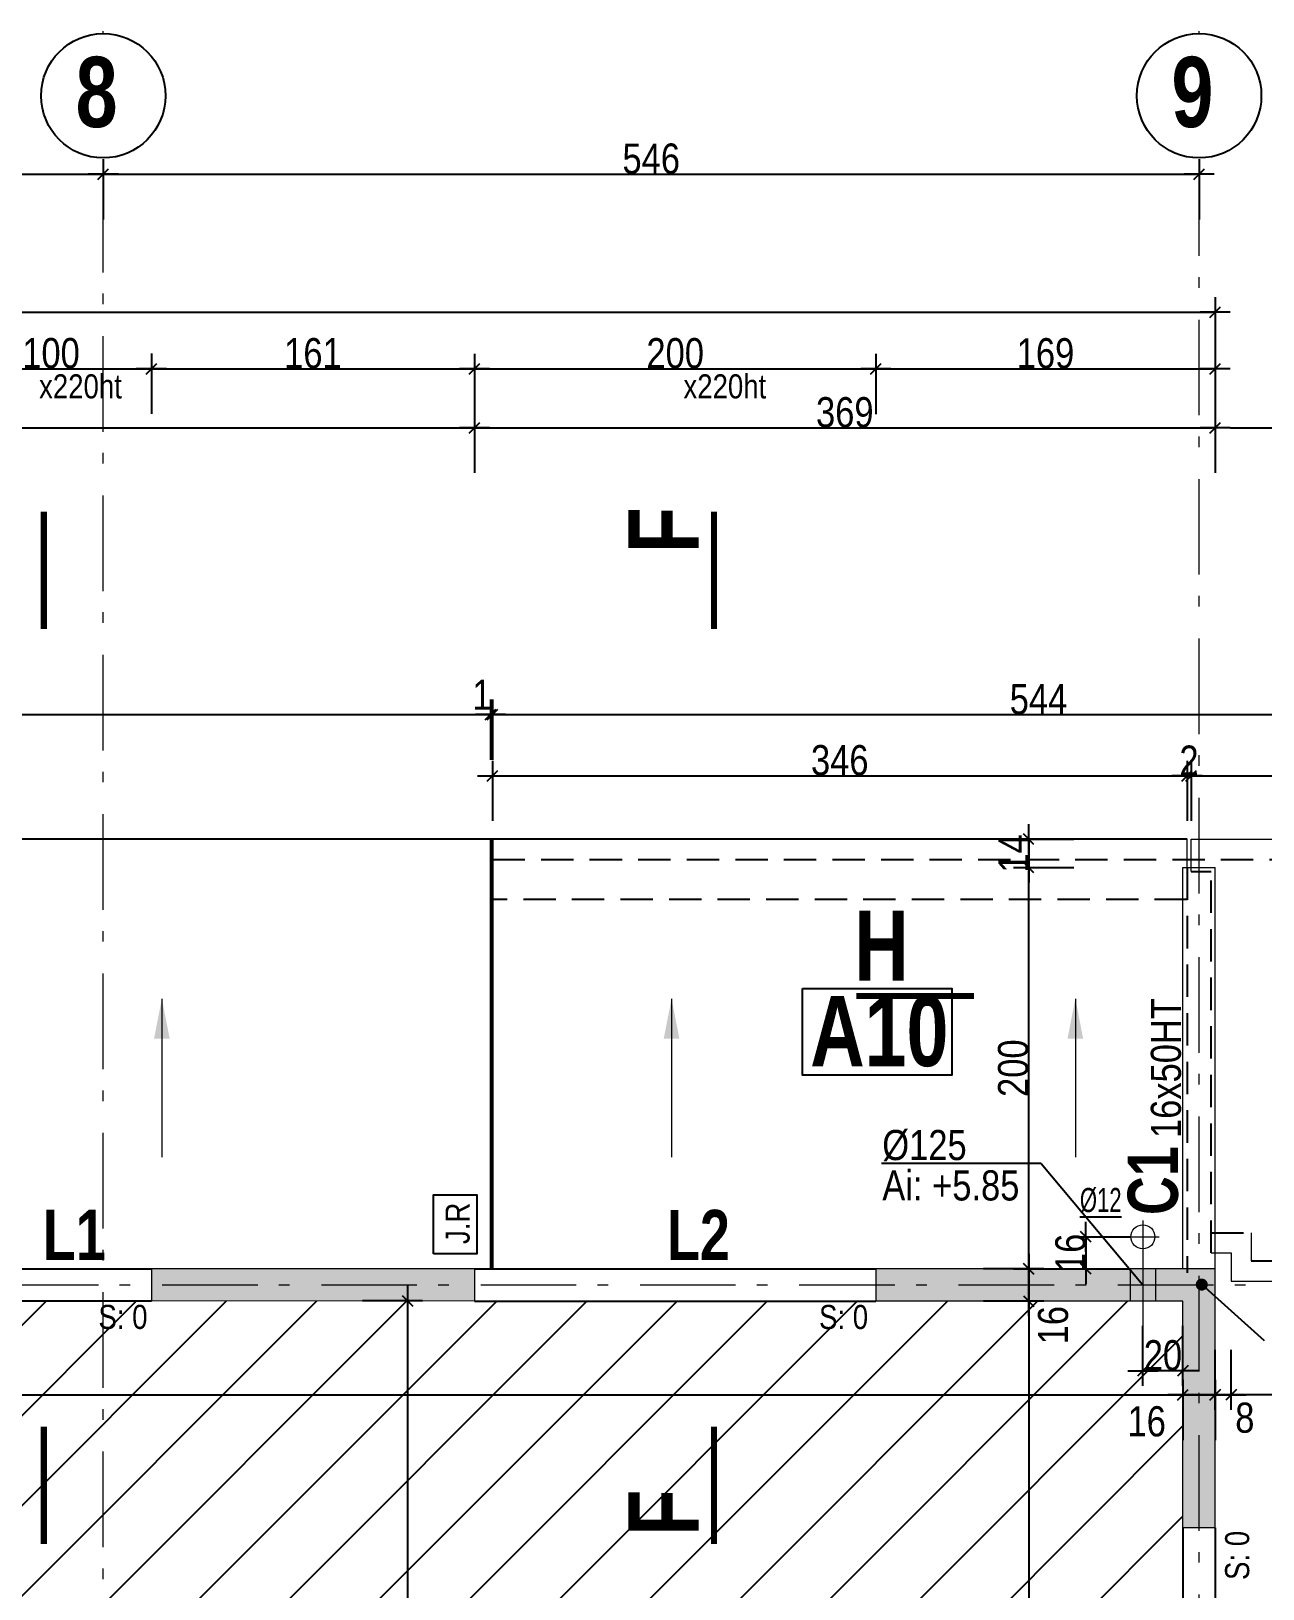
# Model space of a CAD drawing. Header units: centimetres. Extents: x -31 to 9059, y 2319 to 6519.
# Drawn here: x 7041 to 7655, y 4750 to 5526 of the extents above; entities that cross this region are included whole.
import ezdxf
from ezdxf.enums import TextEntityAlignment as Align

# ---------------------------------------------------------------- set-up
doc = ezdxf.new("R2010")
doc.units = ezdxf.units.CM
doc.header["$LTSCALE"] = 12.7
doc.header["$PDMODE"] = 1
doc.header["$PDSIZE"] = -2
doc.linetypes.add('CACHEX2', pattern=[19.05, 12.7, -6.35])
doc.linetypes.add('Style de ligne -6', pattern=[2.08328, 1.25, -0.41656, 0.13886, -0.27786])
for name, color, linetype in [('01_cote_gen', 4, 'Continuous'), ('01_linteaux', 2, 'Continuous'), ('01_murs_sup', 2, 'CACHEX2'), ('01_poch_murs', 253, 'Continuous'), ('01_texte', 230, 'Continuous'), ('AA_COTES', 2, 'Continuous')]:
    doc.layers.add(name, color=color, linetype=linetype)
for name, color, linetype, lineweight in [('01_murs_coup', 5, 'Continuous', 60), ('01_résv', 32, 'Continuous', 9), ('B Général', 7, 'Continuous', 5)]:
    doc.layers.add(name, color=color, linetype=linetype, lineweight=lineweight)
doc.styles.add('ARIAL NA', font='ARIALN.TTF')
doc.styles.add('impact', font='impact.ttf')
doc.styles.add('STYLE2', font='ARIALN.TTF')
doc.dimstyles.new('JB50', dxfattribs={"dimscale": 0.1, "dimtxt": 150, "dimasz": 15, "dimexe": 0.1, "dimexo": 0.1, "dimgap": 0.09, "dimtad": 1, "dimdec": 1, "dimdsep": 46, "dimtxsty": 'STYLE2', "dimblk1": 'BOND_G', "dimblk2": 'BOND_D', "dimsah": 1, "dimcen": 1.5, "dimdle": 0.01, "dimse1": 1, "dimse2": 1, "dimclrd": 4, "dimclre": 2, "dimclrt": 6, "dimazin": 2, "dimtfac": 2.333333, "dimtdec": 1, "dimtix": 1, "dimtmove": 2, "dimatfit": 3, "dimldrblk": 'BOND_G', "dimfxl": 1, "dimtolj": 1, "dimtzin": 0, "dimarcsym": 0})

# ---------------------------------------------------------------- blocks, each defined once
blk = doc.blocks.new('BOND_G')
at = {"layer": 'AA_COTES', "color": 0}
for p, q in [((0, -5), (0, 15)), ((5, 0), (-5, 0)), ((1.77, 1.77), (-1.77, -1.77))]:
    blk.add_line(p, q, dxfattribs=at)
blk = doc.blocks.new('BOND_D')
at = {"layer": 'AA_COTES', "color": 0}
for p, q in [((5, 0), (-5, 0)), ((-1.77, -1.77), (1.77, 1.77)), ((0, 5), (0, -15))]:
    blk.add_line(p, q, dxfattribs=at)
blk = doc.blocks.new('*D1111')
at = {"layer": '01_cote_gen', "color": 4, "lineweight": -2, "transparency": 16777216}
blk.add_line((7002.47, 5357.73), (7099.47, 5357.73), dxfattribs=at)
at = {"layer": 'Defpoints', "color": 0, "transparency": 16777216}
for p in [(7100.97, 5357.73), (7000.97, 4913.39), (7100.97, 4909.39)]:
    blk.add_point(p, dxfattribs=at)
at = {"layer": '01_cote_gen', "color": 4, "lineweight": -2, "transparency": 16777216, "xscale": 1.5, "yscale": 1.5, "zscale": 1.5, "rotation": 180}
blk.add_blockref('BOND_G', (7000.97, 5357.73), dxfattribs=at)
at = {"layer": '01_cote_gen', "color": 4, "lineweight": -2, "transparency": 16777216, "xscale": 1.5, "yscale": 1.5, "zscale": 1.5}
blk.add_blockref('BOND_D', (7100.97, 5357.73), dxfattribs=at)
at = {"layer": '01_cote_gen', "color": 6, "transparency": 16777216, "insert": (7050.97, 5365.4), "char_height": 15, "attachment_point": 5, "style": 'STYLE2'}
blk.add_mtext('\\A1;100', dxfattribs=at)
blk = doc.blocks.new('*D1112')
at = {"layer": '01_cote_gen', "color": 4, "lineweight": -2, "transparency": 16777216}
blk.add_line((7102.47, 5357.68), (7260.47, 5357.68), dxfattribs=at)
at = {"layer": 'Defpoints', "color": 0, "transparency": 16777216}
for p in [(7261.97, 5357.68), (7100.97, 4909.39), (7261.97, 4909.34)]:
    blk.add_point(p, dxfattribs=at)
at = {"layer": '01_cote_gen', "color": 4, "lineweight": -2, "transparency": 16777216, "xscale": 1.5, "yscale": 1.5, "zscale": 1.5, "rotation": 180}
blk.add_blockref('BOND_G', (7100.97, 5357.68), dxfattribs=at)
at = {"layer": '01_cote_gen', "color": 4, "lineweight": -2, "transparency": 16777216, "xscale": 1.5, "yscale": 1.5, "zscale": 1.5}
blk.add_blockref('BOND_D', (7261.97, 5357.68), dxfattribs=at)
at = {"layer": '01_cote_gen', "color": 6, "transparency": 16777216, "insert": (7181.47, 5365.35), "char_height": 15, "attachment_point": 5, "style": 'STYLE2'}
blk.add_mtext('\\A1;161', dxfattribs=at)
blk = doc.blocks.new('*D1113')
at = {"layer": '01_cote_gen', "color": 4, "lineweight": -2, "transparency": 16777216}
blk.add_line((7263.47, 5357.68), (7460.47, 5357.68), dxfattribs=at)
at = {"layer": 'Defpoints', "color": 0, "transparency": 16777216}
for p in [(7461.97, 5357.68), (7261.97, 4909.34), (7461.97, 4909.34)]:
    blk.add_point(p, dxfattribs=at)
at = {"layer": '01_cote_gen', "color": 4, "lineweight": -2, "transparency": 16777216, "xscale": 1.5, "yscale": 1.5, "zscale": 1.5, "rotation": 180}
blk.add_blockref('BOND_G', (7261.97, 5357.68), dxfattribs=at)
at = {"layer": '01_cote_gen', "color": 4, "lineweight": -2, "transparency": 16777216, "xscale": 1.5, "yscale": 1.5, "zscale": 1.5}
blk.add_blockref('BOND_D', (7461.97, 5357.68), dxfattribs=at)
at = {"layer": '01_cote_gen', "color": 6, "transparency": 16777216, "insert": (7361.97, 5365.35), "char_height": 15, "attachment_point": 5, "style": 'STYLE2'}
blk.add_mtext('\\A1;200', dxfattribs=at)
blk = doc.blocks.new('*D1114')
at = {"layer": '01_cote_gen', "color": 4, "lineweight": -2, "transparency": 16777216}
blk.add_line((7463.47, 5357.65), (7629.47, 5357.65), dxfattribs=at)
at = {"layer": 'Defpoints', "color": 0, "transparency": 16777216}
for p in [(7630.97, 5357.65), (7461.97, 4909.34), (7630.97, 4909.31)]:
    blk.add_point(p, dxfattribs=at)
at = {"layer": '01_cote_gen', "color": 4, "lineweight": -2, "transparency": 16777216, "xscale": 1.5, "yscale": 1.5, "zscale": 1.5, "rotation": 180}
blk.add_blockref('BOND_G', (7461.97, 5357.65), dxfattribs=at)
at = {"layer": '01_cote_gen', "color": 4, "lineweight": -2, "transparency": 16777216, "xscale": 1.5, "yscale": 1.5, "zscale": 1.5}
blk.add_blockref('BOND_D', (7630.97, 5357.65), dxfattribs=at)
at = {"layer": '01_cote_gen', "color": 6, "transparency": 16777216, "insert": (7546.47, 5365.32), "char_height": 15, "attachment_point": 5, "style": 'STYLE2'}
blk.add_mtext('\\A1;169', dxfattribs=at)
blk = doc.blocks.new('*D1174')
at = {"layer": '01_cote_gen', "color": 4, "lineweight": -2, "transparency": 16777216}
blk.add_line((6227.46, 4846.57), (7613.47, 4846.57), dxfattribs=at)
at = {"layer": 'Defpoints', "color": 0, "transparency": 16777216}
for p in [(7614.97, 4846.57), (7614.97, 4836.81), (6225.96, 4811.74)]:
    blk.add_point(p, dxfattribs=at)
at = {"layer": '01_cote_gen', "color": 4, "lineweight": -2, "transparency": 16777216, "xscale": 1.5, "yscale": 1.5, "zscale": 1.5, "rotation": 180}
blk.add_blockref('BOND_G', (6225.96, 4846.57), dxfattribs=at)
at = {"layer": '01_cote_gen', "color": 4, "lineweight": -2, "transparency": 16777216, "xscale": 1.5, "yscale": 1.5, "zscale": 1.5}
blk.add_blockref('BOND_D', (7614.97, 4846.57), dxfattribs=at)
at = {"layer": '01_cote_gen', "color": 6, "transparency": 16777216, "insert": (6920.47, 4854.24), "char_height": 15, "attachment_point": 5, "style": 'STYLE2'}
blk.add_mtext('\\A1;1389', dxfattribs=at)
blk = doc.blocks.new('*D1175')
at = {"layer": '01_cote_gen', "color": 4, "lineweight": -2, "transparency": 16777216}
blk.add_line((7616.47, 4846.57), (7629.47, 4846.57), dxfattribs=at)
at = {"layer": 'Defpoints', "color": 0, "transparency": 16777216}
for p in [(7630.97, 4846.57), (7614.97, 4824.07), (7630.97, 4824.07)]:
    blk.add_point(p, dxfattribs=at)
at = {"layer": '01_cote_gen', "color": 4, "lineweight": -2, "transparency": 16777216, "xscale": 1.5, "yscale": 1.5, "zscale": 1.5, "rotation": 180}
blk.add_blockref('BOND_G', (7614.97, 4846.57), dxfattribs=at)
at = {"layer": '01_cote_gen', "color": 4, "lineweight": -2, "transparency": 16777216, "xscale": 1.5, "yscale": 1.5, "zscale": 1.5}
blk.add_blockref('BOND_D', (7630.97, 4846.57), dxfattribs=at)
at = {"layer": '01_cote_gen', "color": 6, "transparency": 16777216, "insert": (7596.89, 4833.32), "char_height": 15, "attachment_point": 5, "style": 'STYLE2'}
blk.add_mtext('\\A1;16', dxfattribs=at)
blk = doc.blocks.new('*D1212')
at = {"layer": '01_cote_gen', "color": 4, "lineweight": -2, "transparency": 16777216}
blk.add_line((7538.08, 4907.82), (7538.08, 4894.82), dxfattribs=at)
at = {"layer": 'Defpoints', "color": 0, "transparency": 16777216}
for p in [(7532.09, 4909.32), (7538.08, 4893.32), (7568.45, 4893.32)]:
    blk.add_point(p, dxfattribs=at)
at = {"layer": '01_cote_gen', "color": 4, "lineweight": -2, "transparency": 16777216, "xscale": 1.5, "yscale": 1.5, "zscale": 1.5}
for name, p, rotation in [('BOND_G', (7538.08, 4909.32), 90), ('BOND_D', (7538.08, 4893.32), 270)]:
    blk.add_blockref(name, p, dxfattribs=dict(at, rotation=rotation))
at = {"layer": '01_cote_gen', "color": 6, "transparency": 16777216, "insert": (7550.32, 4881.3), "char_height": 15, "attachment_point": 5, "rotation": 90, "style": 'STYLE2'}
blk.add_mtext('\\A1;16', dxfattribs=at)
blk = doc.blocks.new('*D1213')
at = {"layer": '01_cote_gen', "color": 4, "lineweight": -2, "transparency": 16777216}
blk.add_line((7538.08, 4891.82), (7538.08, 4227.8), dxfattribs=at)
at = {"layer": 'Defpoints', "color": 0, "transparency": 16777216}
for p in [(7568.45, 4893.32), (7502.34, 4226.3), (7538.08, 4226.3)]:
    blk.add_point(p, dxfattribs=at)
at = {"layer": '01_cote_gen', "color": 4, "lineweight": -2, "transparency": 16777216, "xscale": 1.5, "yscale": 1.5, "zscale": 1.5}
for name, p, rotation in [('BOND_G', (7538.08, 4893.32), 90), ('BOND_D', (7538.08, 4226.3), 270)]:
    blk.add_blockref(name, p, dxfattribs=dict(at, rotation=rotation))
at = {"layer": '01_cote_gen', "color": 6, "transparency": 16777216, "insert": (7530.42, 4559.81), "char_height": 15, "attachment_point": 5, "rotation": 90, "style": 'STYLE2'}
blk.add_mtext('\\A1;667', dxfattribs=at)
blk = doc.blocks.new('*D1217')
at = {"layer": '01_cote_gen', "color": 4, "lineweight": -2, "transparency": 16777216}
blk.add_line((7228.59, 4891.86), (7228.59, 4292.86), dxfattribs=at)
at = {"layer": 'Defpoints', "color": 0, "transparency": 16777216}
for p in [(7181.47, 4893.36), (7140.97, 4291.36), (7228.59, 4291.36)]:
    blk.add_point(p, dxfattribs=at)
at = {"layer": '01_cote_gen', "color": 4, "lineweight": -2, "transparency": 16777216, "xscale": 1.5, "yscale": 1.5, "zscale": 1.5}
for name, p, rotation in [('BOND_G', (7228.59, 4893.36), 90), ('BOND_D', (7228.59, 4291.36), 270)]:
    blk.add_blockref(name, p, dxfattribs=dict(at, rotation=rotation))
at = {"layer": '01_cote_gen', "color": 6, "transparency": 16777216, "insert": (7220.92, 4592.36), "char_height": 15, "attachment_point": 5, "rotation": 90, "style": 'STYLE2'}
blk.add_mtext('\\A1;602', dxfattribs=at)
blk = doc.blocks.new('*D1397')
at = {"layer": '01_cote_gen', "color": 4, "lineweight": -2, "ltscale": 2, "transparency": 16777216}
for p, q in [((7693.22, 4910.81), (7693.22, 4912.31)), ((7693.22, 4903.31), (7693.22, 4909.31)), ((7693.22, 4901.81), (7693.22, 4900.31))]:
    blk.add_line(p, q, dxfattribs=at)
at = {"layer": 'Defpoints', "color": 0, "ltscale": 2, "transparency": 16777216}
for p in [(7630.97, 4909.31), (7693.22, 4909.31), (7638.97, 4903.31)]:
    blk.add_point(p, dxfattribs=at)
at = {"layer": '01_cote_gen', "color": 4, "lineweight": -2, "ltscale": 2, "transparency": 16777216, "xscale": 1.5, "yscale": 1.5, "zscale": 1.5}
for name, p, rotation in [('BOND_D', (7693.22, 4909.31), 270), ('BOND_G', (7693.22, 4903.31), 90)]:
    blk.add_blockref(name, p, dxfattribs=dict(at, rotation=rotation))
at = {"layer": '01_cote_gen', "color": 6, "lineweight": 0, "ltscale": 2, "transparency": 16777216, "insert": (7685.55, 4906.31), "char_height": 15, "attachment_point": 5, "rotation": 90, "style": 'STYLE2'}
blk.add_mtext('\\A1;6', dxfattribs=at)
blk = doc.blocks.new('*D1402')
at = {"layer": '01_cote_gen', "color": 4, "lineweight": -2, "transparency": 16777216}
blk.add_line((6742.46, 5185.43), (7268.46, 5185.43), dxfattribs=at)
at = {"layer": 'Defpoints', "color": 0, "transparency": 16777216}
for p in [(7269.96, 5185.43), (6740.96, 5177.93), (7269.96, 5140.05)]:
    blk.add_point(p, dxfattribs=at)
at = {"layer": '01_cote_gen', "color": 4, "lineweight": -2, "transparency": 16777216, "xscale": 1.5, "yscale": 1.5, "zscale": 1.5, "rotation": 180}
blk.add_blockref('BOND_G', (6740.96, 5185.43), dxfattribs=at)
at = {"layer": '01_cote_gen', "color": 4, "lineweight": -2, "transparency": 16777216, "xscale": 1.5, "yscale": 1.5, "zscale": 1.5}
blk.add_blockref('BOND_D', (7269.96, 5185.43), dxfattribs=at)
at = {"layer": '01_cote_gen', "color": 6, "transparency": 16777216, "insert": (7005.46, 5193.1), "char_height": 15, "attachment_point": 5, "style": 'STYLE2'}
blk.add_mtext('\\A1;529', dxfattribs=at)
blk = doc.blocks.new('*D1403')
at = {"layer": '01_cote_gen', "color": 4, "lineweight": -2, "transparency": 16777216}
for p, q in [((7268.46, 5185.43), (7266.96, 5185.43)), ((7270.96, 5185.43), (7269.96, 5185.43)), ((7272.46, 5185.43), (7273.96, 5185.43))]:
    blk.add_line(p, q, dxfattribs=at)
at = {"layer": 'Defpoints', "color": 0, "transparency": 16777216}
for p in [(7269.96, 5185.43), (7269.96, 5140.05), (7270.96, 5140.05)]:
    blk.add_point(p, dxfattribs=at)
at = {"layer": '01_cote_gen', "color": 4, "lineweight": -2, "transparency": 16777216, "xscale": 1.5, "yscale": 1.5, "zscale": 1.5}
blk.add_blockref('BOND_D', (7269.96, 5185.43), dxfattribs=at)
at = {"layer": '01_cote_gen', "color": 4, "lineweight": -2, "transparency": 16777216, "xscale": 1.5, "yscale": 1.5, "zscale": 1.5, "rotation": 180}
blk.add_blockref('BOND_G', (7270.96, 5185.43), dxfattribs=at)
at = {"layer": '01_cote_gen', "color": 6, "transparency": 16777216, "insert": (7265.68, 5195.32), "char_height": 15, "attachment_point": 5, "style": 'STYLE2'}
blk.add_mtext('\\A1;1', dxfattribs=at)
blk = doc.blocks.new('*D1479')
at = {"layer": '01_cote_gen', "color": 4, "lineweight": -2, "transparency": 16777216}
blk.add_line((6211.46, 5385.88), (7629.47, 5385.88), dxfattribs=at)
at = {"layer": 'Defpoints', "color": 0, "transparency": 16777216}
for p in [(7630.97, 5385.88), (6209.96, 5363.38), (7630.97, 5335.15)]:
    blk.add_point(p, dxfattribs=at)
at = {"layer": '01_cote_gen', "color": 4, "lineweight": -2, "transparency": 16777216, "xscale": 1.5, "yscale": 1.5, "zscale": 1.5, "rotation": 180}
blk.add_blockref('BOND_G', (6209.96, 5385.88), dxfattribs=at)
at = {"layer": '01_cote_gen', "color": 4, "lineweight": -2, "transparency": 16777216, "xscale": 1.5, "yscale": 1.5, "zscale": 1.5}
blk.add_blockref('BOND_D', (7630.97, 5385.88), dxfattribs=at)
at = {"layer": '01_cote_gen', "color": 6, "transparency": 16777216, "insert": (6920.47, 5393.42), "char_height": 15, "attachment_point": 5, "style": 'STYLE2'}
blk.add_mtext('\\A1;1421', dxfattribs=at)
blk = doc.blocks.new('*D1903')
at = {"layer": '01_cote_gen', "color": 4, "lineweight": -2, "transparency": 16777216}
blk.add_line((7272.46, 5185.43), (7813.47, 5185.43), dxfattribs=at)
at = {"layer": 'Defpoints', "color": 0, "transparency": 16777216}
for p in [(7814.97, 5185.43), (7270.96, 5171.13), (7814.97, 5123.31)]:
    blk.add_point(p, dxfattribs=at)
at = {"layer": '01_cote_gen', "color": 4, "lineweight": -2, "transparency": 16777216, "xscale": 1.5, "yscale": 1.5, "zscale": 1.5, "rotation": 180}
blk.add_blockref('BOND_G', (7270.96, 5185.43), dxfattribs=at)
at = {"layer": '01_cote_gen', "color": 4, "lineweight": -2, "transparency": 16777216, "xscale": 1.5, "yscale": 1.5, "zscale": 1.5}
blk.add_blockref('BOND_D', (7814.97, 5185.43), dxfattribs=at)
at = {"layer": '01_cote_gen', "color": 6, "transparency": 16777216, "insert": (7542.96, 5193.06), "char_height": 15, "attachment_point": 5, "style": 'STYLE2'}
blk.add_mtext('\\A1;544', dxfattribs=at)
blk = doc.blocks.new('*D1904')
at = {"layer": '01_cote_gen', "color": 4, "lineweight": -2, "transparency": 16777216}
blk.add_line((7272.46, 5154.98), (7615.47, 5154.98), dxfattribs=at)
at = {"layer": 'Defpoints', "color": 0, "transparency": 16777216}
for p in [(7270.96, 5162.93), (7616.97, 5154.98), (7616.97, 5123.31)]:
    blk.add_point(p, dxfattribs=at)
at = {"layer": '01_cote_gen', "color": 4, "lineweight": -2, "transparency": 16777216, "xscale": 1.5, "yscale": 1.5, "zscale": 1.5, "rotation": 180}
blk.add_blockref('BOND_G', (7270.96, 5154.98), dxfattribs=at)
at = {"layer": '01_cote_gen', "color": 4, "lineweight": -2, "transparency": 16777216, "xscale": 1.5, "yscale": 1.5, "zscale": 1.5}
blk.add_blockref('BOND_D', (7616.97, 5154.98), dxfattribs=at)
at = {"layer": '01_cote_gen', "color": 6, "transparency": 16777216, "insert": (7443.96, 5162.65), "char_height": 15, "attachment_point": 5, "style": 'STYLE2'}
blk.add_mtext('\\A1;346', dxfattribs=at)
blk = doc.blocks.new('*D1905')
at = {"layer": '01_cote_gen', "color": 4, "lineweight": -2, "transparency": 16777216}
for p, q in [((7615.47, 5154.98), (7613.97, 5154.98)), ((7618.97, 5154.98), (7616.97, 5154.98)), ((7620.47, 5154.98), (7621.97, 5154.98))]:
    blk.add_line(p, q, dxfattribs=at)
at = {"layer": 'Defpoints', "color": 0, "transparency": 16777216}
for p in [(7616.97, 5154.98), (7616.97, 5123.31), (7618.97, 5123.31)]:
    blk.add_point(p, dxfattribs=at)
at = {"layer": '01_cote_gen', "color": 4, "lineweight": -2, "transparency": 16777216, "xscale": 1.5, "yscale": 1.5, "zscale": 1.5}
blk.add_blockref('BOND_D', (7616.97, 5154.98), dxfattribs=at)
at = {"layer": '01_cote_gen', "color": 4, "lineweight": -2, "transparency": 16777216, "xscale": 1.5, "yscale": 1.5, "zscale": 1.5, "rotation": 180}
blk.add_blockref('BOND_G', (7618.97, 5154.98), dxfattribs=at)
at = {"layer": '01_cote_gen', "color": 6, "transparency": 16777216, "insert": (7617.97, 5162.52), "char_height": 15, "attachment_point": 5, "style": 'STYLE2'}
blk.add_mtext('\\A1;2', dxfattribs=at)
blk = doc.blocks.new('*D1906')
at = {"layer": '01_cote_gen', "color": 4, "lineweight": -2, "transparency": 16777216}
blk.add_line((7620.47, 5154.98), (7813.47, 5154.98), dxfattribs=at)
at = {"layer": 'Defpoints', "color": 0, "transparency": 16777216}
for p in [(7814.97, 5154.98), (7618.97, 5147.48), (7814.97, 5123.31)]:
    blk.add_point(p, dxfattribs=at)
at = {"layer": '01_cote_gen', "color": 4, "lineweight": -2, "transparency": 16777216, "xscale": 1.5, "yscale": 1.5, "zscale": 1.5, "rotation": 180}
blk.add_blockref('BOND_G', (7618.97, 5154.98), dxfattribs=at)
at = {"layer": '01_cote_gen', "color": 4, "lineweight": -2, "transparency": 16777216, "xscale": 1.5, "yscale": 1.5, "zscale": 1.5}
blk.add_blockref('BOND_D', (7814.97, 5154.98), dxfattribs=at)
at = {"layer": '01_cote_gen', "color": 6, "transparency": 16777216, "insert": (7716.97, 5162.65), "char_height": 15, "attachment_point": 5, "style": 'STYLE2'}
blk.add_mtext('\\A1;196', dxfattribs=at)
blk = doc.blocks.new('*D1908')
at = {"layer": '01_cote_gen', "color": 4, "lineweight": -2, "transparency": 16777216}
blk.add_line((7813.47, 4846.57), (7640.47, 4846.57), dxfattribs=at)
at = {"layer": 'Defpoints', "color": 0, "transparency": 16777216}
for p in [(7638.97, 4903.31), (7814.97, 4903.31), (7638.97, 4846.57)]:
    blk.add_point(p, dxfattribs=at)
at = {"layer": '01_cote_gen', "color": 4, "lineweight": -2, "transparency": 16777216, "xscale": 1.5, "yscale": 1.5, "zscale": 1.5, "rotation": 180}
blk.add_blockref('BOND_D', (7638.97, 4846.57), dxfattribs=at)
at = {"layer": '01_cote_gen', "color": 4, "lineweight": -2, "transparency": 16777216, "xscale": 1.5, "yscale": 1.5, "zscale": 1.5}
blk.add_blockref('BOND_G', (7814.97, 4846.57), dxfattribs=at)
at = {"layer": '01_cote_gen', "color": 6, "transparency": 16777216, "insert": (7726.97, 4854.24), "char_height": 15, "attachment_point": 5, "style": 'STYLE2'}
blk.add_mtext('\\A1;176', dxfattribs=at)
blk = doc.blocks.new('*D1909')
at = {"layer": '01_cote_gen', "color": 4, "lineweight": -2, "transparency": 16777216}
blk.add_line((7637.47, 4846.57), (7632.47, 4846.57), dxfattribs=at)
at = {"layer": 'Defpoints', "color": 0, "transparency": 16777216}
for p in [(7630.97, 4862.15), (7638.97, 4854.07), (7630.97, 4846.57)]:
    blk.add_point(p, dxfattribs=at)
at = {"layer": '01_cote_gen', "color": 4, "lineweight": -2, "transparency": 16777216, "xscale": 1.5, "yscale": 1.5, "zscale": 1.5, "rotation": 180}
blk.add_blockref('BOND_D', (7630.97, 4846.57), dxfattribs=at)
at = {"layer": '01_cote_gen', "color": 4, "lineweight": -2, "transparency": 16777216, "xscale": 1.5, "yscale": 1.5, "zscale": 1.5}
blk.add_blockref('BOND_G', (7638.97, 4846.57), dxfattribs=at)
at = {"layer": '01_cote_gen', "color": 6, "transparency": 16777216, "insert": (7645.78, 4835.13), "char_height": 15, "attachment_point": 5, "style": 'STYLE2'}
blk.add_mtext('\\A1;8', dxfattribs=at)
blk = doc.blocks.new('*D1986')
at = {"layer": '01_cote_gen', "color": 4, "lineweight": -2, "transparency": 16777216}
blk.add_line((7864.53, 4907.81), (7864.53, 4681.81), dxfattribs=at)
at = {"layer": 'Defpoints', "color": 0, "transparency": 16777216}
for p in [(7631, 4909.31), (7631, 4680.31), (7864.53, 4680.31)]:
    blk.add_point(p, dxfattribs=at)
at = {"layer": '01_cote_gen', "color": 4, "lineweight": -2, "transparency": 16777216, "xscale": 1.5, "yscale": 1.5, "zscale": 1.5}
for name, p, rotation in [('BOND_G', (7864.53, 4909.31), 90), ('BOND_D', (7864.53, 4680.31), 270)]:
    blk.add_blockref(name, p, dxfattribs=dict(at, rotation=rotation))
at = {"layer": '01_cote_gen', "color": 6, "transparency": 16777216, "insert": (7856.86, 4794.81), "char_height": 15, "attachment_point": 5, "rotation": 90, "style": 'STYLE2'}
blk.add_mtext('\\A1;229', dxfattribs=at)
blk = doc.blocks.new('*D1991')
at = {"layer": '01_cote_gen', "color": 4, "lineweight": -2, "transparency": 16777216}
blk.add_line((6713.47, 5328.28), (7260.47, 5328.28), dxfattribs=at)
at = {"layer": 'Defpoints', "color": 0, "transparency": 16777216}
for p in [(7261.97, 5328.28), (6711.97, 5320.78), (7261.97, 4901.34)]:
    blk.add_point(p, dxfattribs=at)
at = {"layer": '01_cote_gen', "color": 4, "lineweight": -2, "transparency": 16777216, "xscale": 1.5, "yscale": 1.5, "zscale": 1.5, "rotation": 180}
blk.add_blockref('BOND_G', (6711.97, 5328.28), dxfattribs=at)
at = {"layer": '01_cote_gen', "color": 4, "lineweight": -2, "transparency": 16777216, "xscale": 1.5, "yscale": 1.5, "zscale": 1.5}
blk.add_blockref('BOND_D', (7261.97, 5328.28), dxfattribs=at)
at = {"layer": '01_cote_gen', "color": 6, "transparency": 16777216, "insert": (6986.97, 5335.94), "char_height": 15, "attachment_point": 5, "style": 'STYLE2'}
blk.add_mtext('\\A1;550', dxfattribs=at)
blk = doc.blocks.new('*D1992')
at = {"layer": '01_cote_gen', "color": 4, "lineweight": -2, "transparency": 16777216}
blk.add_line((7263.47, 5328.28), (7629.47, 5328.28), dxfattribs=at)
at = {"layer": 'Defpoints', "color": 0, "transparency": 16777216}
for p in [(7630.97, 5335.15), (7630.97, 5328.28), (7261.97, 5305.78)]:
    blk.add_point(p, dxfattribs=at)
at = {"layer": '01_cote_gen', "color": 4, "lineweight": -2, "transparency": 16777216, "xscale": 1.5, "yscale": 1.5, "zscale": 1.5, "rotation": 180}
blk.add_blockref('BOND_G', (7261.97, 5328.28), dxfattribs=at)
at = {"layer": '01_cote_gen', "color": 4, "lineweight": -2, "transparency": 16777216, "xscale": 1.5, "yscale": 1.5, "zscale": 1.5}
blk.add_blockref('BOND_D', (7630.97, 5328.28), dxfattribs=at)
at = {"layer": '01_cote_gen', "color": 6, "transparency": 16777216, "insert": (7446.47, 5335.94), "char_height": 15, "attachment_point": 5, "style": 'STYLE2'}
blk.add_mtext('\\A1;369', dxfattribs=at)
blk = doc.blocks.new('*D2029')
at = {"layer": '01_cote_gen', "color": 4, "lineweight": -2, "transparency": 16777216}
blk.add_line((7538.08, 4910.82), (7538.08, 5107.81), dxfattribs=at)
at = {"layer": 'Defpoints', "color": 0, "transparency": 16777216}
for p in [(7538.08, 5109.31), (7614.97, 5109.31), (7585.68, 4909.32)]:
    blk.add_point(p, dxfattribs=at)
at = {"layer": '01_cote_gen', "color": 4, "lineweight": -2, "transparency": 16777216, "xscale": 1.5, "yscale": 1.5, "zscale": 1.5}
for name, p, rotation in [('BOND_D', (7538.08, 5109.31), 90), ('BOND_G', (7538.08, 4909.32), 270)]:
    blk.add_blockref(name, p, dxfattribs=dict(at, rotation=rotation))
at = {"layer": '01_cote_gen', "color": 6, "transparency": 16777216, "insert": (7530.42, 5009.31), "char_height": 15, "attachment_point": 5, "rotation": 90, "style": 'STYLE2'}
blk.add_mtext('\\A1;200', dxfattribs=at)
blk = doc.blocks.new('*D2030')
at = {"layer": '01_cote_gen', "color": 4, "lineweight": -2, "transparency": 16777216}
for p, q in [((7538.08, 5124.82), (7538.08, 5126.32)), ((7538.08, 5123.32), (7538.08, 5109.31)), ((7538.08, 5107.81), (7538.08, 5106.31))]:
    blk.add_line(p, q, dxfattribs=at)
at = {"layer": 'Defpoints', "color": 0, "transparency": 16777216}
for p in [(7551.75, 5123.32), (7538.08, 5109.31), (7545.58, 5109.31)]:
    blk.add_point(p, dxfattribs=at)
at = {"layer": '01_cote_gen', "color": 4, "lineweight": -2, "transparency": 16777216, "xscale": 1.5, "yscale": 1.5, "zscale": 1.5}
for name, p, rotation in [('BOND_G', (7538.08, 5123.32), 270), ('BOND_D', (7538.08, 5109.31), 90)]:
    blk.add_blockref(name, p, dxfattribs=dict(at, rotation=rotation))
at = {"layer": '01_cote_gen', "color": 6, "transparency": 16777216, "insert": (7530.54, 5116.31), "char_height": 15, "attachment_point": 5, "rotation": 90, "style": 'STYLE2'}
blk.add_mtext('\\A1;14', dxfattribs=at)
blk = doc.blocks.new('*D2039')
at = {"layer": '01_cote_gen', "color": 4, "lineweight": -2, "transparency": 16777216}
blk.add_line((7078.51, 5454.61), (7621.52, 5454.61), dxfattribs=at)
at = {"layer": 'Defpoints', "color": 0, "transparency": 16777216}
for p in [(7623.02, 5454.61), (7077.01, 5432.11), (7623.02, 5425.39)]:
    blk.add_point(p, dxfattribs=at)
at = {"layer": '01_cote_gen', "color": 4, "lineweight": -2, "transparency": 16777216, "xscale": 1.5, "yscale": 1.5, "zscale": 1.5, "rotation": 180}
blk.add_blockref('BOND_G', (7077.01, 5454.61), dxfattribs=at)
at = {"layer": '01_cote_gen', "color": 4, "lineweight": -2, "transparency": 16777216, "xscale": 1.5, "yscale": 1.5, "zscale": 1.5}
blk.add_blockref('BOND_D', (7623.02, 5454.61), dxfattribs=at)
at = {"layer": '01_cote_gen', "color": 6, "transparency": 16777216, "insert": (7350.02, 5462.28), "char_height": 15, "attachment_point": 5, "style": 'STYLE2'}
blk.add_mtext('\\A1;546', dxfattribs=at)
blk = doc.blocks.new('*D2034')
at = {"layer": '01_cote_gen', "color": 4, "lineweight": -2, "transparency": 16777216}
blk.add_line((6799, 5454.61), (7075.52, 5454.61), dxfattribs=at)
at = {"layer": 'Defpoints', "color": 0, "transparency": 16777216}
for p in [(7077.02, 5454.61), (6797.5, 5442.53), (7077.02, 5442.53)]:
    blk.add_point(p, dxfattribs=at)
at = {"layer": '01_cote_gen', "color": 4, "lineweight": -2, "transparency": 16777216, "xscale": 1.5, "yscale": 1.5, "zscale": 1.5, "rotation": 180}
blk.add_blockref('BOND_G', (6797.5, 5454.61), dxfattribs=at)
at = {"layer": '01_cote_gen', "color": 4, "lineweight": -2, "transparency": 16777216, "xscale": 1.5, "yscale": 1.5, "zscale": 1.5}
blk.add_blockref('BOND_D', (7077.02, 5454.61), dxfattribs=at)
at = {"layer": '01_cote_gen', "color": 6, "transparency": 16777216, "insert": (6937.26, 5462.28), "char_height": 15, "attachment_point": 5, "style": 'STYLE2'}
blk.add_mtext('\\A1;279.5', dxfattribs=at)
blk = doc.blocks.new('*D2106')
at = {"layer": '01_cote_gen', "color": 4, "lineweight": -2, "transparency": 16777216}
blk.add_line((7613.47, 4858.56), (7596.47, 4858.56), dxfattribs=at)
at = {"layer": 'Defpoints', "color": 0, "transparency": 16777216}
for p in [(7614.97, 4893.31), (7594.97, 4878.98), (7594.97, 4858.56)]:
    blk.add_point(p, dxfattribs=at)
at = {"layer": '01_cote_gen', "color": 4, "lineweight": -2, "transparency": 16777216, "xscale": 1.5, "yscale": 1.5, "zscale": 1.5, "rotation": 180}
blk.add_blockref('BOND_D', (7594.97, 4858.56), dxfattribs=at)
at = {"layer": '01_cote_gen', "color": 4, "lineweight": -2, "transparency": 16777216, "xscale": 1.5, "yscale": 1.5, "zscale": 1.5}
blk.add_blockref('BOND_G', (7614.97, 4858.56), dxfattribs=at)
at = {"layer": '01_cote_gen', "color": 6, "transparency": 16777216, "insert": (7604.97, 4866.23), "char_height": 15, "attachment_point": 5, "style": 'STYLE2'}
blk.add_mtext('\\A1;20', dxfattribs=at)
blk = doc.blocks.new('*D2107')
at = {"layer": '01_cote_gen', "color": 4, "lineweight": -2, "transparency": 16777216}
for p, q in [((7566.63, 4926.81), (7566.63, 4928.31)), ((7566.63, 4925.31), (7566.63, 4909.31)), ((7566.63, 4907.81), (7566.63, 4906.31))]:
    blk.add_line(p, q, dxfattribs=at)
at = {"layer": 'Defpoints', "color": 0, "transparency": 16777216}
for p in [(7605.12, 4925.31), (7566.63, 4909.31), (7605.12, 4909.31)]:
    blk.add_point(p, dxfattribs=at)
at = {"layer": '01_cote_gen', "color": 4, "lineweight": -2, "transparency": 16777216, "xscale": 1.5, "yscale": 1.5, "zscale": 1.5}
for name, p, rotation in [('BOND_G', (7566.63, 4925.31), 270), ('BOND_D', (7566.63, 4909.31), 90)]:
    blk.add_blockref(name, p, dxfattribs=dict(at, rotation=rotation))
at = {"layer": '01_cote_gen', "color": 6, "transparency": 16777216, "insert": (7558.96, 4917.31), "char_height": 15, "attachment_point": 5, "rotation": 90, "style": 'STYLE2'}
blk.add_mtext('\\A1;16', dxfattribs=at)

msp = doc.modelspace()

# ---------------------------------------------------------------- hatches: boundary and pattern name
at = {"layer": '01_poch_murs'}
h = msp.add_hatch(color=256, dxfattribs=at)
h.dxf.hatch_style = 1
h.paths.add_polyline_path([(6711.97, 4909.41), (6441.97, 4909.41), (6441.97, 4893.41), (6711.97, 4893.41)])
h.paths.add_polyline_path([(7000.97, 4909.39), (6811.97, 4909.41), (6811.97, 4893.41), (7000.97, 4893.39)])
h.paths.add_polyline_path([(7261.97, 4909.34), (7100.97, 4909.39), (7100.97, 4893.39), (7261.97, 4893.34)])
h.paths.add_polyline_path([(7630.97, 4909.31), (7461.97, 4909.34), (7461.97, 4893.34), (7614.97, 4893.31), (7614.97, 4780.31), (7630.97, 4780.31)])
h = msp.add_hatch(dxfattribs=at)
h.set_pattern_fill('ANSI31', color=256, scale=10)
h.paths.add_polyline_path([(7077.02, 4893.39), (7000.97, 4893.39), (6811.97, 4893.41), (6797.51, 4893.41), (6797.51, 4300.39), (6805.96, 4300.39), (6805.96, 4291.31), (7077.03, 4291.31)])
h.paths.add_polyline_path([(6797.51, 4893.41), (6766.96, 4893.41), (6766.96, 4300.39), (6797.51, 4300.39)])
h.paths.add_polyline_path([(7614.97, 4780.31), (7614.97, 4893.31), (7461.97, 4893.34), (7261.97, 4893.34), (7100.97, 4893.39), (7077.02, 4893.39), (7077.03, 4291.31), (7120.97, 4291.31), (7120.97, 4291.36), (7140.97, 4291.36), (7614.97, 4291.33), (7614.97, 4347.31), (7614.97, 4447.31), (7614.97, 4680.31)])
h.paths.add_polyline_path([(7140.97, 4226.36), (7140.97, 4291.36), (7614.97, 4291.33), (7614.97, 4226.29)])
h.paths.add_polyline_path([(7120.97, 4291.31), (7077.03, 4291.31), (7077.03, 4226.36), (7120.97, 4226.36)])
h.paths.add_polyline_path([(7077.03, 4291.31), (6805.96, 4291.31), (6805.96, 4226.36), (7077.03, 4226.36)])
h.paths.add_polyline_path([(7614.97, 4087.31), (7614.97, 4208.29), (7140.97, 4208.36), (7140.97, 4143.36), (7120.97, 4143.36), (7120.97, 4208.36), (7077.03, 4208.36), (7077.04, 3541.34), (7234.97, 3541.34), (7234.97, 3541.34), (7388.97, 3541.34), (7488.97, 3541.34), (7614.97, 3541.31), (7614.97, 3654.31), (7614.97, 3754.31), (7614.97, 3987.31)])
h.paths.add_polyline_path([(7077.03, 4208.36), (6805.96, 4208.36), (6805.96, 4134.39), (6797.52, 4134.39), (6797.52, 3541.39), (6838.99, 3541.39), (7034.98, 3541.39), (7077.04, 3541.38)])

# ---------------------------------------------------------------- linework, layer by layer
at = {"layer": '01_linteaux'}
for p, q in [((7616.97, 5123.31), (6740.96, 5123.39)), ((7269.96, 5123.34), (7269.96, 4909.34)), ((7270.96, 5123.34), (7270.96, 4909.34)), ((7000.97, 4909.39), (7100.97, 4909.39)), ((7261.97, 4909.34), (7461.97, 4909.34)), ((7000.97, 4893.39), (7100.97, 4893.39)), ((7261.97, 4893.34), (7461.97, 4893.34)), ((7614.97, 4780.31), (7614.97, 4680.31)), ((7630.97, 4780.31), (7630.97, 4680.31))]:
    msp.add_line(p, q, dxfattribs=at)
at = {"layer": '01_linteaux', "lineweight": 0}
for p, q in [((7616.97, 5109.31), (7616.97, 5123.31)), ((7618.97, 5123.31), (7814.97, 5123.31)), ((7618.97, 5107.31), (7618.97, 5123.31)), ((7614.97, 4909.31), (7614.97, 5109.31)), ((7614.97, 5109.31), (7630.97, 5109.31)), ((7614.97, 4909.31), (7614.97, 5109.31)), ((7630.97, 4909.31), (7630.97, 5109.31)), ((7630.97, 4917.31), (7630.97, 5109.31)), ((7594.97, 4933.47), (7594.97, 4878.98)), ((7648.97, 4927.31), (7648.97, 4913.31)), ((7586.81, 4925.31), (7603.12, 4925.31)), ((7628.97, 4917.31), (7638.97, 4917.31)), ((7638.97, 4917.31), (7638.97, 4903.31)), ((7638.97, 4903.31), (7814.97, 4903.31))]:
    msp.add_line(p, q, dxfattribs=at)
at = {"layer": '01_linteaux', "color": 230, "lineweight": 0}
for p, q in [((7106.2, 5043.91), (7106.2, 4965.05)), ((7360.15, 5043.91), (7360.15, 4965.05)), ((7561.34, 5043.91), (7561.34, 4965.05))]:
    msp.add_line(p, q, dxfattribs=at)
at = {"layer": '01_linteaux', "lineweight": 0}
msp.add_circle((7594.97, 4925.31), 6, dxfattribs=at)
at = {"layer": '01_linteaux', "color": 230, "lineweight": 0}
for points in [[(7106.2, 5043.91), (7102.3, 5024.01), (7106.2, 5024.01)], [(7106.2, 5043.91), (7110.1, 5024.01), (7106.2, 5024.01)], [(7360.15, 5043.91), (7356.25, 5024.01), (7360.15, 5024.01)], [(7360.15, 5043.91), (7364.05, 5024.01), (7360.15, 5024.01)], [(7561.34, 5043.91), (7557.44, 5024.01), (7561.34, 5024.01)], [(7561.34, 5043.91), (7565.23, 5024.01), (7561.34, 5024.01)]]:
    msp.add_solid(points, dxfattribs=at)
at = {"layer": '01_murs_coup', "linetype": 'Continuous', "lineweight": 18}
for p, q in [((7261.97, 4909.34), (7100.97, 4909.39)), ((7100.97, 4909.39), (7100.97, 4893.39)), ((7261.97, 4909.34), (7261.97, 4893.34)), ((7630.97, 4909.31), (7461.97, 4909.34)), ((7461.97, 4909.34), (7461.97, 4893.34)), ((7630.97, 4780.31), (7630.97, 4909.31)), ((7261.97, 4893.34), (7100.97, 4893.39)), ((7614.97, 4893.31), (7461.97, 4893.34)), ((7614.97, 4780.31), (7614.97, 4893.31)), ((7630.97, 4780.31), (7614.97, 4780.31))]:
    msp.add_line(p, q, dxfattribs=at)
at = {"layer": '01_murs_sup', "ltscale": 0.1}
for p, q in [((7270.96, 5113.31), (7804.97, 5113.31)), ((7616.97, 5109.31), (7616.97, 4907.31)), ((7628.97, 4917.31), (7628.97, 5107.31)), ((7616.97, 5093.31), (7269.96, 5093.31)), ((7628.97, 4927.31), (7648.97, 4927.31)), ((7648.97, 4913.31), (7804.97, 4913.31))]:
    msp.add_line(p, q, dxfattribs=at)
at = {"layer": '01_murs_sup'}
msp.add_line((7618.97, 5107.31), (7628.97, 5107.31), dxfattribs=at)
at = {"layer": '01_résv', "lineweight": 0}
for p, q in [((7588.71, 4909.32), (7588.71, 4893.32)), ((7601.21, 4909.31), (7601.21, 4893.32))]:
    msp.add_line(p, q, dxfattribs=at)
at = {"layer": '01_résv'}
msp.add_solid([(7588.71, 4909.32), (7588.71, 4893.32), (7601.21, 4893.32), (7601.21, 4909.31)], dxfattribs=at)
at = {"layer": '01_texte'}
for p, q in [((7638.47, 5328.28), (7864.53, 5328.28)), ((7544.29, 4961.85), (7464.76, 4961.85)), ((7544.29, 4961.85), (7594.97, 4901.32)), ((7655.53, 4873.58), (7624.33, 4901.51))]:
    msp.add_line(p, q, dxfattribs=at)
at = {"layer": '01_texte', "const_width": 3}
for points in [[(7047.39, 5286.55), (7047.39, 5228.05)], [(7381.27, 5286.55), (7381.27, 5228.05)], [(7510.77, 5045.21), (7452.27, 5045.21)], [(7047.39, 4830.77), (7047.39, 4772.27)], [(7381.27, 4830.77), (7381.27, 4772.27)]]:
    msp.add_lwpolyline(points, dxfattribs=at)
at = {"layer": '01_texte'}
for points in [[(7425.37, 5049.05), (7499.78, 5049.05), (7499.78, 5005.81), (7425.37, 5005.81)], [(7241.47, 4916.83), (7241.47, 4946.29), (7263.11, 4946.29), (7263.11, 4916.83)]]:
    msp.add_lwpolyline(points, close=True, dxfattribs=at)
at = {"layer": '01_texte', "const_width": 3}
msp.add_lwpolyline([(7622.83, 4901.51, 1), (7625.83, 4901.51, 1)], format="xyb", close=True, dxfattribs=at)
at = {"layer": '01_texte'}
for centre in [(7077.02, 5493.68), (7623.02, 5493.68)]:
    msp.add_circle(centre, 30.98, dxfattribs=at)
at = {"layer": 'B Général', "color": 1, "linetype": 'Style de ligne -6', "lineweight": 13, "ltscale": 3, "true_color": 0xff0000}
for p, q in [((7077.01, 5524.66), (7077.01, 5525.85)), ((7622.97, 5524.66), (7622.97, 5525.85)), ((7077.04, 3342.01), (7077.02, 5462.7)), ((7622.97, 3429.56), (7622.97, 5462.7)), ((7947.67, 4901.31), (3198.09, 4901.31))]:
    msp.add_line(p, q, dxfattribs=at)

# ---------------------------------------------------------------- texts
at = {"layer": '01_texte', "style": 'impact'}
for s, p in [('8', (7073.68, 5495.56)), ('9', (7619.68, 5495.56)), ('A10', (7463.67, 5027.81))]:
    msp.add_text(s, height=35, dxfattribs=at).set_placement(p, align=Align.MIDDLE_CENTER)
at = {"layer": '01_texte', "style": 'ARIAL NA'}
for s, height, p in [('x220ht', 12, (7045.01, 5342.92)), ('x220ht', 12, (7366.07, 5342.92)), ('%%C125', 15, (7465.15, 4963.54)), ('Ai: +5.85', 15, (7465.15, 4943.43)), ('S: 0', 12, (7074.6, 4879.42)), ('S: 0', 12, (7433.63, 4879.37))]:
    msp.add_text(s, height=height, dxfattribs=at).set_placement(p)
at = {"layer": '01_texte', "style": 'impact'}
for s, height, rotation, p in [('F', 35, 90, (7384.12, 5277.3)), ('H', 35, 0, (7464.78, 5042.35)), ('C1', 25, 90, (7619.93, 4953.28)), ('F', 35, 90, (7384.12, 4787.98))]:
    msp.add_text(s, height=height, rotation=rotation, dxfattribs=at).set_placement(p, align=Align.BOTTOM_CENTER)
at = {"layer": '01_texte'}
for s, height, style, p in [('16x50HT', 15, 'STYLE2', (7613.96, 4974.51)), ('J.R', 12, 'ARIAL NA', (7259.54, 4921.74)), ('S: 0', 12, 'ARIAL NA', (7647.95, 4754.4))]:
    msp.add_text(s, height=height, rotation=90, dxfattribs=dict(at, style=style)).set_placement(p)
at = {"layer": '01_texte', "style": 'STYLE2', "width": 0.8}
msp.add_text('%%U%%C12', height=12, dxfattribs=at).set_placement((7563.58, 4937.65))
at = {"layer": '01_texte', "style": 'impact'}
for s, p in [('L1', (7062.57, 4906.29)), ('L2', (7373.57, 4906.23))]:
    msp.add_text(s, height=25, dxfattribs=at).set_placement(p, align=Align.BOTTOM_CENTER)

# ---------------------------------------------------------------- dimensions: what is measured, and where the dimension line sits
at = {"layer": '01_cote_gen'}
for base, p1, p2, picture, middle in [((7077.02, 5454.61), (6797.5, 5442.53), (7077.02, 5442.53), '*D2034', (6937.26, 5462.28)), ((7623.02, 5454.61), (7077.01, 5432.11), (7623.02, 5425.39), '*D2039', (7350.02, 5462.28)), ((7630.97, 5385.88), (6209.96, 5363.38), (7630.97, 5335.15), '*D1479', (6920.47, 5393.42)), ((7100.97, 5357.73), (7000.97, 4913.39), (7100.97, 4909.39), '*D1111', (7050.97, 5365.4)), ((7261.97, 5357.68), (7100.97, 4909.39), (7261.97, 4909.34), '*D1112', (7181.47, 5365.35)), ((7461.97, 5357.68), (7261.97, 4909.34), (7461.97, 4909.34), '*D1113', (7361.97, 5365.35)), ((7630.97, 5357.65), (7461.97, 4909.34), (7630.97, 4909.31), '*D1114', (7546.47, 5365.32)), ((7261.97, 5328.28), (6711.97, 5320.78), (7261.97, 4901.34), '*D1991', (6986.97, 5335.94)), ((7630.97, 5328.28), (7261.97, 5305.78), (7630.97, 5335.15), '*D1992', (7446.47, 5335.94)), ((7269.96, 5185.43), (6740.96, 5177.93), (7269.96, 5140.05), '*D1402', (7005.46, 5193.1)), ((7814.97, 5185.43), (7270.96, 5171.13), (7814.97, 5123.31), '*D1903', (7542.96, 5193.06)), ((7616.97, 5154.98), (7270.96, 5162.93), (7616.97, 5123.31), '*D1904', (7443.96, 5162.65)), ((7616.97, 5154.98), (7618.97, 5123.31), (7616.97, 5123.31), '*D1905', (7617.97, 5162.52)), ((7814.97, 5154.98), (7618.97, 5147.48), (7814.97, 5123.31), '*D1906', (7716.97, 5162.65)), ((7638.97, 4846.57), (7814.97, 4903.31), (7638.97, 4903.31), '*D1908', (7726.97, 4854.24)), ((7594.97, 4858.56), (7614.97, 4893.31), (7594.97, 4878.98), '*D2106', (7604.97, 4866.23)), ((7614.97, 4846.57), (6225.96, 4811.74), (7614.97, 4836.81), '*D1174', (6920.47, 4854.24))]:
    dim = msp.add_linear_dim(base=base, p1=p1, p2=p2, dimstyle='JB50', dxfattribs=at)
    dim.commit()
    dim.dimension.update_dxf_attribs({"geometry": picture, "text_midpoint": middle})
for base, p1, p2, picture, middle in [((7269.96, 5185.43), (7270.96, 5140.05), (7269.96, 5140.05), '*D1403', (7265.68, 5195.32)), ((7630.97, 4846.57), (7638.97, 4854.07), (7630.97, 4862.15), '*D1909', (7645.78, 4835.13)), ((7630.97, 4846.57), (7614.97, 4824.07), (7630.97, 4824.07), '*D1175', (7596.89, 4833.32))]:
    dim = msp.add_linear_dim(base=base, p1=p1, p2=p2, dimstyle='JB50', dxfattribs=at)
    dim.commit()
    dim.dimension.update_dxf_attribs({"geometry": picture, "text_midpoint": middle, "dimtype": 160})
for base, p1, p2, picture, middle in [((7538.08, 5109.31), (7551.75, 5123.32), (7545.58, 5109.31), '*D2030', (7530.54, 5116.31)), ((7538.08, 5109.31), (7585.68, 4909.32), (7614.97, 5109.31), '*D2029', (7530.42, 5009.31)), ((7566.63, 4909.31), (7605.12, 4925.31), (7605.12, 4909.31), '*D2107', (7558.96, 4917.31)), ((7864.53, 4680.31), (7631, 4909.31), (7631, 4680.31), '*D1986', (7856.86, 4794.81)), ((7228.59, 4291.36), (7181.47, 4893.36), (7140.97, 4291.36), '*D1217', (7220.92, 4592.36)), ((7538.08, 4226.3), (7568.45, 4893.32), (7502.34, 4226.3), '*D1213', (7530.42, 4559.81))]:
    dim = msp.add_linear_dim(base=base, p1=p1, p2=p2, angle=90, dimstyle='JB50', dxfattribs=at)
    dim.commit()
    dim.dimension.update_dxf_attribs({"geometry": picture, "text_midpoint": middle})
dim = msp.add_linear_dim(base=(7538.08, 4893.32), p1=(7532.09, 4909.32), p2=(7568.45, 4893.32), angle=90, dimstyle='JB50', dxfattribs=at)
dim.commit()
dim.dimension.update_dxf_attribs({"geometry": '*D1212', "text_midpoint": (7550.32, 4881.3), "dimtype": 160})
at = {"layer": '01_cote_gen', "lineweight": 0, "ltscale": 2}
dim = msp.add_linear_dim(base=(7693.22, 4909.31), p1=(7638.97, 4903.31), p2=(7630.97, 4909.31), angle=90, dimstyle='JB50', dxfattribs=at)
dim.commit()
dim.dimension.update_dxf_attribs({"geometry": '*D1397', "text_midpoint": (7685.55, 4906.31)})

doc.saveas('drawing.dxf')
